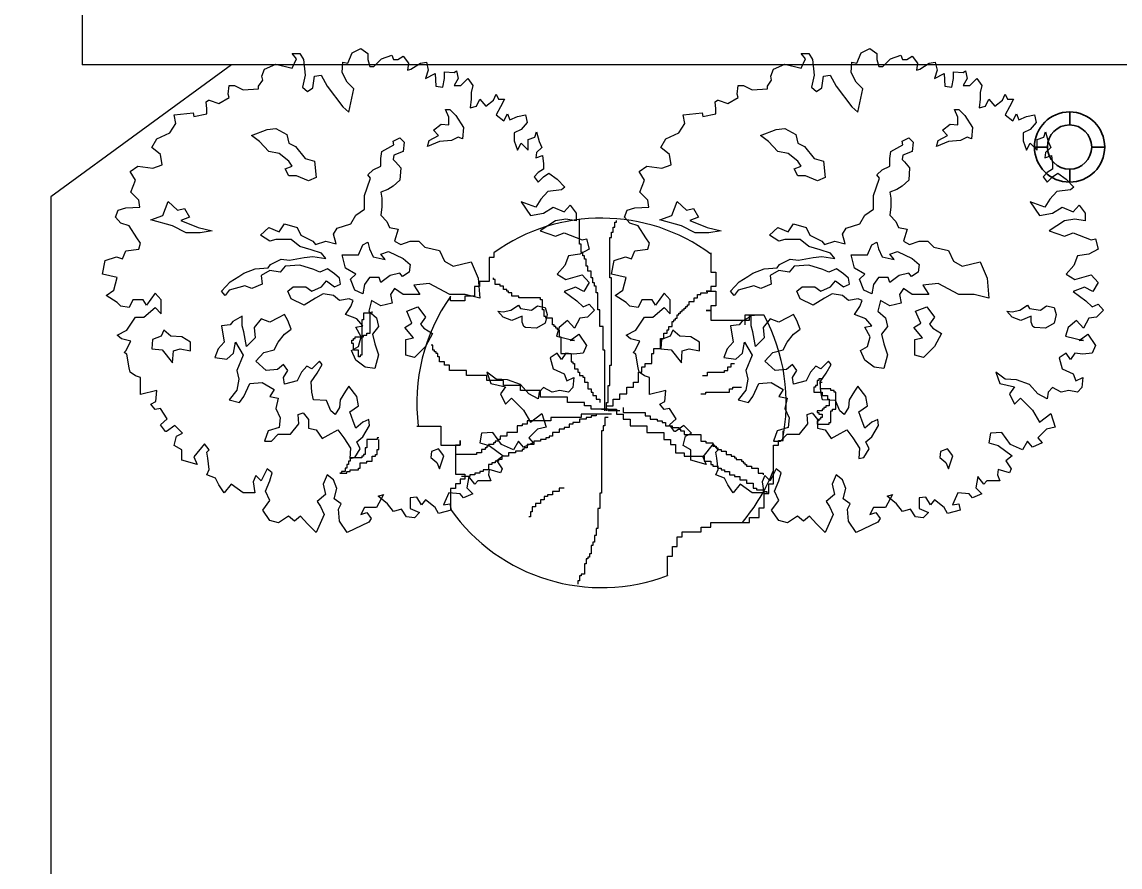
# Model space of a CAD drawing. Header units: millimetres. Extents: x -58733 to 427521, y -235734 to 553534.
# Drawn here: x 90646 to 92226, y 468990 to 470206 of the extents above; entities that cross this region are included whole.
import ezdxf

# ---------------------------------------------------------------- set-up
doc = ezdxf.new("R2010")
doc.units = ezdxf.units.MM
doc.layers.add('0.09', color=8, linetype='Continuous', lineweight=9)
doc.layers.add('01.墙体', color=7, linetype='Continuous')
doc.styles.get("Standard").update_dxf_attribs({"font": 'simsun.ttc'})

# ---------------------------------------------------------------- blocks, each defined once
blk = doc.blocks.new('A$C0BDB56AE')
at = {"color": 251, "linetype": 'ByBlock'}
for p, q in [((570.1, 1095.1), (590, 1104.8)), ((590, 1104.8), (606, 1093.4)), ((442.5, 1081.4), (432.9, 1093.4)), ((432.9, 1093.4), (450.5, 1093.4)), ((432.9, 1059.8), (442.5, 1081.4)), ((450.5, 1093.4), (458.5, 1079.7)), ((458.5, 1079.7), (462.5, 1043.8)), ((560.4, 1071.7), (570.1, 1095.1)), ((606, 1093.4), (606, 1079.7)), ((606, 1079.7), (610, 1063.8)), ((619.7, 1063.8), (637.3, 1081.4)), ((637.3, 1081.4), (660.7, 1089.4)), ((660.7, 1089.4), (664.7, 1079.7)), ((664.7, 1079.7), (674.3, 1079.7)), ((674.3, 1079.7), (686.3, 1087.1)), ((686.3, 1087.1), (698.3, 1071.7)), ((363.9, 1042.1), (369.6, 1058.1)), ((369.6, 1058.1), (395.3, 1069.5)), ((395.3, 1069.5), (432.9, 1059.8)), ((546.8, 1050.1), (549, 1073.5)), ((549, 1073.5), (560.4, 1071.7)), ((610, 1063.8), (619.7, 1063.8)), ((698.3, 1071.7), (696, 1055.8)), ((696, 1055.8), (704, 1058.1)), ((704, 1058.1), (725.6, 1071.7)), ((725.6, 1071.7), (739.3, 1073.5)), ((743.3, 1055.8), (737.6, 1036.4)), ((739.3, 1073.5), (743.3, 1055.8)), ((802.5, 1050.1), (808.2, 1054.1)), ((808.2, 1054.1), (812.2, 1036.4)), ((356, 1018.8), (365.6, 1032.4)), ((365.6, 1032.4), (363.9, 1042.1)), ((462.5, 1043.8), (456.2, 1016.5)), ((480.1, 1014.8), (484.1, 1042.1)), ((484.1, 1042.1), (499.5, 1043.8)), ((499.5, 1043.8), (513.2, 1018.8)), ((558.7, 1028.4), (546.8, 1050.1)), ((574.1, 1012.5), (558.7, 1028.4)), ((737.6, 1036.4), (759.2, 1047.8)), ((759.2, 1047.8), (760.9, 1018.8)), ((776.9, 1016.5), (780.8, 1036.4)), ((780.8, 1036.4), (780.8, 1051.8)), ((780.8, 1051.8), (802.5, 1050.1)), ((812.2, 1036.4), (802.5, 1020.5)), ((817.9, 1020.5), (833.8, 1036.4)), ((833.8, 1036.4), (845.8, 1020.5)), ((287, 1000.5), (289.3, 1020.5)), ((289.3, 1020.5), (301.3, 1020.5)), ((301.3, 1020.5), (320.7, 1010.8)), ((320.7, 1010.8), (356, 1012.5)), ((356, 1012.5), (356, 1018.8)), ((456.2, 1016.5), (468.2, 1006.8)), ((468.2, 1006.8), (480.1, 1014.8)), ((513.2, 1018.8), (549, 971.5)), ((562.7, 959.5), (574.1, 1012.5)), ((760.9, 1018.8), (776.9, 1016.5)), ((802.5, 1020.5), (817.9, 1020.5)), ((845.8, 1020.5), (841.8, 1004.5)), ((841.8, 1004.5), (841.8, 989.1)), ((236.4, 982.9), (242.1, 986.8)), ((238.1, 967.5), (236.4, 982.9)), ((242.1, 986.8), (243.8, 986.8)), ((243.8, 986.8), (265.4, 979.4)), ((265.4, 979.4), (289.3, 993.1)), ((289.3, 993.1), (287, 1000.5)), ((841.8, 989.1), (839.5, 969.2)), ((853.7, 973.2), (861.1, 989.1)), ((861.1, 989.1), (875.4, 973.2)), ((875.4, 973.2), (893, 986.8)), ((893, 986.8), (898.7, 1000.5)), ((898.7, 1000.5), (904.4, 989.1)), ((904.4, 989.1), (918.1, 989.1)), ((918.1, 989.1), (908.4, 971.5)), ((163.5, 953.8), (206.7, 957.8)), ((167.4, 933.9), (163.5, 953.8)), ((206.7, 957.8), (208.5, 949.8)), ((208.5, 949.8), (238.1, 955.5)), ((238.1, 955.5), (238.1, 967.5)), ((549, 971.5), (562.7, 959.5)), ((790.8, 948.1), (782.7, 965.5)), ((782.7, 965.5), (792.8, 965.5)), ((792.8, 965.5), (806.5, 951.8)), ((839.5, 969.2), (853.7, 973.2)), ((908.4, 971.5), (898.7, 953.8)), ((898.7, 953.8), (916.4, 939.6)), ((916.4, 939.6), (924.4, 955.5)), ((924.4, 955.5), (930.1, 941.8)), ((947.7, 949.8), (965.4, 953.8)), ((965.4, 953.8), (969.4, 936.1)), ((153.8, 912.2), (167.4, 933.9)), ((755.3, 918.3), (773, 932.3)), ((773, 932.3), (790.8, 930.3)), ((790.8, 930.3), (790.8, 948.1)), ((806.5, 951.8), (824.2, 924.3)), ((930.1, 941.8), (947.7, 949.8)), ((969.4, 936.1), (955.7, 920.2)), ((124.2, 898.5), (153.8, 912.2)), ((340.3, 906.6), (375.8, 920.3)), ((358, 892.8), (340.3, 906.6)), ((375.8, 920.3), (395.5, 922.3)), ((395.5, 922.3), (421, 908.6)), ((421, 908.6), (425, 888.8)), ((745.6, 894.9), (767, 906.6)), ((767, 906.6), (755.3, 918.3)), ((824.2, 924.3), (822.2, 898.9)), ((955.7, 920.2), (939.7, 912.2)), ((939.7, 912.2), (939.7, 894.5)), ((987, 902.5), (991, 914.5)), ((991, 914.5), (997.3, 892.8)), ((112.2, 878.6), (124.2, 898.5)), ((132.1, 863.2), (112.2, 878.6)), ((379.8, 869.4), (358, 892.8)), ((425, 888.8), (440.7, 881.1)), ((440.7, 881.1), (462.5, 853.7)), ((637.5, 869.4), (664.9, 885.1)), ((663.3, 893.2), (679, 900.9)), ((664.9, 885.1), (663.3, 893.2)), ((679, 900.9), (688.7, 891.2)), ((688.7, 891.2), (686.7, 869.4)), ((741.6, 881.1), (745.6, 894.9)), ((769, 892.8), (741.6, 881.1)), ((796.5, 894.9), (769, 892.8)), ((812.2, 902.6), (796.5, 894.9)), ((822.2, 898.9), (812.2, 902.6)), ((939.7, 894.5), (947.7, 872.9)), ((947.7, 872.9), (955.7, 888.8)), ((955.7, 888.8), (971.6, 872.9)), ((971.6, 896.8), (987, 902.5)), ((971.6, 872.9), (971.6, 896.8)), ((1003, 878.6), (991, 867.2)), ((997.3, 892.8), (1003, 878.6)), ((136.1, 839.3), (132.1, 863.2)), ((403.2, 865.4), (379.8, 869.4)), ((425, 847.6), (403.2, 865.4)), ((462.5, 853.7), (483.9, 847.6)), ((635.5, 853.7), (637.5, 869.4)), ((635.5, 835.9), (635.5, 853.7)), ((664.9, 861.7), (663.3, 851.7)), ((686.7, 869.4), (664.9, 861.7)), ((991, 867.2), (989.3, 855.2)), ((989.3, 855.2), (1004.7, 860.9)), ((1004.7, 860.9), (1006.9, 841.6)), ((63.2, 823.9), (80.9, 835.9)), ((80.9, 835.9), (114.5, 831.9)), ((114.5, 831.9), (136.1, 839.3)), ((416.9, 829.9), (432.7, 835.9)), ((425, 814.2), (416.9, 829.9)), ((432.7, 835.9), (425, 847.6)), ((483.9, 847.6), (487.9, 810.1)), ((606, 816.5), (617.7, 828.2)), ((617.7, 828.2), (635.5, 835.9)), ((663.3, 851.7), (668.9, 846)), ((668.9, 846), (680.7, 832.2)), ((680.7, 832.2), (679, 804.5)), ((1006.9, 829.6), (995, 821.6)), ((1006.9, 841.6), (1006.9, 829.6)), ((75.2, 804), (63.2, 823.9)), ((64.9, 776.6), (75.2, 804)), ((442.7, 814.2), (425, 814.2)), ((470.2, 802.4), (442.7, 814.2)), ((487.9, 810.1), (470.2, 802.4)), ((604, 787), (612.1, 808.5)), ((612.1, 808.5), (606, 816.5)), ((679, 804.5), (663.3, 790.7)), ((995, 821.6), (985.3, 811.9)), ((985.3, 811.9), (995, 800)), ((995, 800), (1006.9, 811.9)), ((1006.9, 811.9), (1018.9, 819.9)), ((1018.9, 819.9), (1038.3, 806.2)), ((1038.3, 806.2), (1055.9, 788.6)), ((598.3, 769.3), (604, 787)), ((651.2, 783), (635.5, 777)), ((663.3, 790.7), (651.2, 783)), ((1016.6, 778.3), (1000.7, 760.6)), ((1048, 782.3), (1016.6, 778.3)), ((1055.9, 788.6), (1048, 782.3)), ((82.6, 758.9), (64.9, 776.6)), ((84.9, 743), (82.6, 758.9)), ((137.8, 723.8), (149.6, 755.2)), ((149.6, 755.2), (171.3, 735.5)), ((598.3, 737.8), (598.3, 769.3)), ((635.5, 777), (637.5, 763.3)), ((637.5, 763.3), (637.5, 743.5)), ((989.3, 743), (955.7, 755)), ((955.7, 755), (977.3, 723.6)), ((1000.7, 760.6), (989.3, 743)), ((29.6, 719.6), (35.9, 735.6)), ((35.9, 735.6), (53.5, 741.3)), ((53.5, 741.3), (84.9, 743)), ((171.3, 735.5), (187, 739.5)), ((187, 739.5), (198.7, 719.8)), ((578.6, 724.1), (598.3, 737.8)), ((637.5, 743.5), (635.5, 724.1)), ((977.3, 723.6), (1006.9, 729.3)), ((1006.9, 729.3), (1028.6, 743)), ((1028.6, 743), (1054.2, 731.6)), ((1054.2, 731.6), (1067.9, 747)), ((1067.9, 747), (1081.6, 729.3)), ((1081.6, 729.3), (1081.6, 711.6)), ((41.6, 705.9), (29.6, 719.6)), ((60.9, 699.7), (41.6, 705.9)), ((110.4, 713.7), (137.8, 723.8)), ((159.6, 700), (110.4, 713.7)), ((198.7, 719.8), (179, 712.1)), ((179, 712.1), (218.5, 696.3)), ((403.6, 686.6), (415.3, 704.4)), ((415.3, 704.4), (444.7, 696.3)), ((535.4, 694.3), (566.9, 704.4)), ((566.9, 704.4), (578.6, 724.1)), ((635.5, 724.1), (649.2, 710)), ((649.2, 710), (655.2, 696.3)), ((1034.3, 711.6), (999, 688.3)), ((1058.2, 715.6), (1034.3, 711.6)), ((1081.6, 711.6), (1058.2, 715.6)), ((78.6, 672.3), (60.9, 699.7)), ((191.1, 684.3), (159.6, 700)), ((222.5, 684.3), (191.1, 684.3)), ((218.5, 696.3), (250, 688.3)), ((250, 688.3), (222.5, 684.3)), ((360.4, 678.6), (379.8, 696.3)), ((381.8, 664.8), (360.4, 678.6)), ((379.8, 696.3), (403.6, 686.6)), ((444.7, 696.3), (452.8, 678.6)), ((452.8, 678.6), (480.2, 664.8)), ((527.4, 680.6), (535.4, 694.3)), ((533.4, 659.2), (527.4, 680.6)), ((655.2, 696.3), (675, 692.6)), ((675, 692.6), (666.9, 664.8)), ((999, 688.3), (1034.3, 676.3)), ((1034.3, 676.3), (1054.2, 684.3)), ((1054.2, 684.3), (1095.2, 668.3)), ((86.6, 660.4), (78.6, 672.3)), ((82.6, 646.7), (86.6, 660.4)), ((395.5, 668.9), (381.8, 664.8)), ((431, 668.9), (395.5, 668.9)), ((450.7, 653.1), (431, 668.9)), ((476.2, 645.4), (450.7, 653.1)), ((480.2, 664.8), (486.2, 657.1)), ((486.2, 657.1), (509.6, 664.8)), ((509.6, 664.8), (533.4, 659.2)), ((584.3, 633.4), (594, 656.8)), ((594, 656.8), (606, 662.8)), ((606, 662.8), (609.7, 647.1)), ((666.9, 664.8), (680.7, 657.1)), ((680.7, 657.1), (702.4, 664.8)), ((702.4, 664.8), (722.2, 664.8)), ((722.2, 664.8), (735.9, 651.1)), ((1095.2, 668.3), (1104.9, 670.6)), ((1104.9, 670.6), (1111.2, 646.7)), ((6.3, 621.1), (31.9, 629)), ((31.9, 629), (45.6, 625)), ((45.6, 625), (53.5, 642.7)), ((53.5, 642.7), (82.6, 646.7)), ((427, 621.7), (460.5, 627.7)), ((460.5, 627.7), (480.2, 629.7)), ((499.9, 637.4), (476.2, 645.4)), ((480.2, 629.7), (509.6, 625.7)), ((509.6, 625.7), (499.9, 637.4)), ((554.8, 603.6), (546.8, 633.4)), ((546.8, 633.4), (584.3, 633.4)), ((609.7, 647.1), (617.7, 629.4)), ((617.7, 629.4), (645.2, 623.3)), ((635.5, 635.1), (653.2, 641.1)), ((645.2, 623.3), (635.5, 635.1)), ((653.2, 641.1), (686.3, 625.3)), ((735.9, 651.1), (769.3, 643.4)), ((769.3, 643.4), (781.1, 619.6)), ((1063.9, 631.3), (1055.9, 609.7)), ((1089.5, 635.3), (1063.9, 631.3)), ((1111.2, 646.7), (1089.5, 635.3)), ((0, 589.7), (6.3, 621.1)), ((322.9, 592.2), (348.3, 601.9)), ((348.3, 601.9), (378.1, 603.9)), ((378.1, 603.9), (383.8, 611.9)), ((383.8, 611.9), (407.6, 623.7)), ((417.3, 607.9), (405.6, 594.2)), ((407.6, 623.7), (427, 621.7)), ((450.7, 609.9), (417.3, 607.9)), ((482.2, 599.9), (450.7, 609.9)), ((513.7, 601.9), (495.9, 594.2)), ((529.4, 590.2), (513.7, 601.9)), ((578.3, 589.9), (554.8, 603.6)), ((686.3, 625.3), (702.1, 611.6)), ((702.1, 611.6), (700.4, 593.9)), ((781.1, 619.6), (800.8, 607.9)), ((800.8, 607.9), (842, 617.6)), ((842, 617.6), (857.7, 580.5)), ((1055.9, 609.7), (1038.3, 589.7)), ((33.6, 581.7), (0, 589.7)), ((25.6, 552.7), (33.6, 581.7)), ((291.4, 572.4), (311.2, 584.2)), ((311.2, 584.2), (322.9, 592.2)), ((381.8, 598.2), (362.4, 586.2)), ((362.4, 586.2), (364.1, 566.8)), ((405.6, 594.2), (381.8, 598.2)), ((495.9, 594.2), (482.2, 599.9)), ((541.1, 580.5), (529.4, 590.2)), ((543.1, 566.8), (541.1, 580.5)), ((566.5, 578.1), (578.3, 589.9)), ((576.2, 552.7), (566.5, 578.1)), ((609.7, 582.2), (598, 566.4)), ((631.5, 582.2), (609.7, 582.2)), ((635.5, 570.4), (631.5, 582.2)), ((656.9, 586.2), (635.5, 570.4)), ((678.7, 591.9), (656.9, 586.2)), ((684.7, 584.2), (678.7, 591.9)), ((700.4, 593.9), (684.7, 584.2)), ((857.7, 580.5), (861.7, 534.9)), ((1038.3, 589.7), (1058.2, 577.8)), ((1058.2, 577.8), (1095.2, 588)), ((1095.2, 588), (1111.2, 570.3)), ((8, 540.7), (25.6, 552.7)), ((271.7, 551), (291.4, 572.4)), ((289.4, 552.7), (279.7, 541)), ((324.9, 562.7), (289.4, 552.7)), ((340.6, 556.7), (324.9, 562.7)), ((364.1, 566.8), (340.6, 556.7)), ((423.3, 551), (435, 560.7)), ((435, 560.7), (464.5, 560.7)), ((464.5, 560.7), (478.2, 551)), ((478.2, 551), (499.9, 560.7)), ((499.9, 560.7), (511.7, 574.5)), ((511.7, 574.5), (529.4, 560.7)), ((529.4, 560.7), (543.1, 566.8)), ((594, 544.7), (576.2, 552.7)), ((598, 566.4), (594, 544.7)), ((666.9, 556.7), (657.2, 543)), ((686.7, 543), (666.9, 556.7)), ((745.6, 568.4), (710.4, 564.7)), ((710.4, 564.7), (724.2, 543)), ((792.8, 543), (745.6, 568.4)), ((1079.8, 560.1), (1054.2, 550.4)), ((1099.2, 550.4), (1079.8, 560.1)), ((1111.2, 570.3), (1099.2, 550.4)), ((33.6, 524.8), (8, 540.7)), ((68.9, 531), (60.9, 513.4)), ((92.8, 531), (68.9, 531)), ((100.2, 519.1), (92.8, 531)), ((120.2, 546.4), (100.2, 519.1)), ((133.8, 531), (120.2, 546.4)), ((133.8, 499.1), (133.8, 531)), ((279.7, 541), (271.7, 551)), ((431, 533.3), (423.3, 551)), ((460.5, 519.2), (431, 533.3)), ((486.2, 534.9), (460.5, 519.2)), ((504, 545), (486.2, 534.9)), ((527.4, 541), (504, 545)), ((541.1, 529.3), (527.4, 541)), ((562.9, 533.3), (541.1, 529.3)), ((572.6, 529.3), (562.9, 533.3)), ((566.9, 515.5), (572.6, 529.3)), ((614.1, 529.3), (608, 505.5)), ((635.5, 517.5), (614.1, 529.3)), ((657.2, 543), (661.2, 523.2)), ((724.2, 543), (686.7, 543)), ((828.2, 543), (792.8, 543)), ((861.7, 534.9), (828.2, 543)), ((1054.2, 550.4), (1083.3, 528.8)), ((1083.3, 528.8), (1097.5, 515.1)), ((41.6, 516.8), (33.6, 524.8)), ((60.9, 513.4), (41.6, 516.8)), ((94.5, 491.7), (120.2, 513.4)), ((120.2, 513.4), (133.8, 499.1)), ((554.8, 497.8), (566.9, 515.5)), ((608, 505.5), (625.8, 489.7)), ((661.2, 523.2), (635.5, 517.5)), ((694.4, 505.5), (719.8, 515.2)), ((706.1, 477.7), (694.4, 505.5)), ((719.8, 515.2), (737.6, 491.4)), ((902.9, 505.5), (914.6, 503.5)), ((914.6, 491.4), (902.9, 505.5)), ((914.6, 503.5), (932.3, 507.2)), ((932.3, 507.2), (950.1, 519.2)), ((950.1, 519.2), (954.1, 511.2)), ((954.1, 511.2), (979.5, 507.2)), ((979.5, 507.2), (993.2, 517.2)), ((993.2, 517.2), (1011, 513.2)), ((1011, 513.2), (1015, 497.4)), ((1097.5, 515.1), (1111.2, 520.8)), ((1123.1, 507.1), (1107.2, 491.7)), ((1111.2, 520.8), (1123.1, 507.1)), ((55.2, 462.1), (75.2, 491.7)), ((75.2, 491.7), (94.5, 491.7)), ((297.1, 481.7), (291.1, 474)), ((318.9, 493.4), (297.1, 481.7)), ((318.9, 472), (318.9, 493.4)), ((362.1, 487.7), (346.3, 468)), ((381.8, 479.7), (362.1, 487.7)), ((401.2, 489.7), (381.8, 479.7)), ((415.3, 497.4), (401.2, 489.7)), ((423, 483.7), (415.3, 497.4)), ((431, 464), (423, 483.7)), ((580.6, 487.7), (554.8, 497.8)), ((594.3, 472), (580.6, 487.7)), ((625.8, 489.7), (629.8, 470.3)), ((690.4, 468), (706.1, 477.7)), ((737.6, 491.4), (725.8, 475.7)), ((934.3, 483.7), (914.6, 491.4)), ((957.8, 493.4), (934.3, 483.7)), ((957.8, 479.7), (957.8, 493.4)), ((961.8, 470), (957.8, 479.7)), ((1011, 477.7), (991.2, 466)), ((1015, 497.4), (1011, 477.7)), ((1061.6, 483.7), (1042.3, 467.8)), ((1077.6, 466.1), (1061.6, 483.7)), ((1089.5, 489.4), (1077.6, 466.1)), ((1107.2, 491.7), (1089.5, 489.4)), ((33.6, 450.1), (55.2, 462.1)), ((139.8, 462), (133.8, 448.2)), ((155.6, 448.2), (139.8, 462)), ((291.1, 474), (271.7, 472)), ((271.7, 472), (277.4, 434.5)), ((322.6, 458.3), (318.9, 472)), ((328.6, 424.8), (322.6, 458.3)), ((346.3, 468), (348.3, 444.2)), ((401.2, 434.5), (415.3, 452.3)), ((415.3, 452.3), (431, 464)), ((578.6, 468.3), (594.3, 472)), ((590.3, 446.6), (578.6, 468.3)), ((629.8, 470.3), (616.1, 452.6)), ((616.1, 452.6), (621.8, 430.8)), ((710.1, 444.2), (690.4, 468)), ((725.8, 475.7), (733.5, 466)), ((733.5, 466), (753.3, 454.3)), ((753.3, 454.3), (737.6, 424.8)), ((965.8, 468), (961.8, 470)), ((991.2, 466), (965.8, 468)), ((1042.3, 467.8), (1036.6, 448.4)), ((1067.9, 438.2), (1087.3, 452.4)), ((1087.3, 452.4), (1104.9, 426.8)), ((43.3, 442.1), (33.6, 450.1)), ((64.9, 436.4), (43.3, 442.1)), ((53.5, 414.8), (64.9, 436.4)), ((114.4, 440.5), (112.4, 418.8)), ((133.8, 448.2), (114.4, 440.5)), ((181, 446.2), (155.6, 448.2)), ((200.8, 434.5), (181, 446.2)), ((200.8, 414.8), (200.8, 434.5)), ((277.4, 434.5), (263.7, 418.8)), ((299.1, 409.1), (303.2, 434.5)), ((303.2, 434.5), (320.9, 405)), ((348.3, 444.2), (328.6, 424.8)), ((391.5, 416.8), (401.2, 434.5)), ((584.3, 424.8), (590.3, 446.6)), ((621.8, 430.8), (629.8, 405.4)), ((692.4, 440.5), (710.1, 444.2)), ((692.4, 405), (692.4, 440.5)), ((1036.6, 448.4), (1077.6, 438.2)), ((1077.6, 438.2), (1067.9, 438.2)), ((1104.9, 426.8), (1097.5, 409.1)), ((49.6, 410.8), (53.5, 414.8)), ((55.2, 406.8), (49.6, 410.8)), ((60.9, 375.5), (55.2, 406.8)), ((112.4, 418.8), (135.8, 416.8)), ((135.8, 416.8), (159.6, 387.3)), ((159.6, 387.3), (161.6, 414.8)), ((161.6, 414.8), (177.3, 418.8)), ((177.3, 418.8), (200.8, 414.8)), ((263.7, 418.8), (256, 399)), ((283.4, 395.3), (299.1, 409.1)), ((320.9, 405), (306.8, 369.6)), ((350.3, 391.3), (368.1, 411.1)), ((368.1, 411.1), (391.5, 416.8)), ((568.5, 415.1), (584.3, 424.8)), ((578.6, 393.3), (568.5, 415.1)), ((629.8, 405.4), (621.8, 373.9)), ((712.1, 399), (692.4, 405)), ((737.6, 424.8), (712.1, 399)), ((1038.3, 409.1), (1022.3, 398.8)), ((1048, 394.9), (1038.3, 409.1)), ((1058.2, 409.1), (1048, 394.9)), ((1075.9, 406.8), (1058.2, 409.1)), ((1097.5, 409.1), (1075.9, 406.8)), ((256, 399), (283.4, 395.3)), ((373.8, 369.6), (350.3, 391.3)), ((413.3, 383.3), (399.5, 371.6)), ((423, 369.6), (413.3, 383.3)), ((466.1, 379.6), (454.4, 365.5)), ((478.2, 373.6), (466.1, 379.6)), ((495.6, 391.3), (478.2, 373.6)), ((489.9, 363.9), (501.6, 383.3)), ((501.6, 383.3), (495.6, 391.3)), ((600, 377.6), (578.6, 393.3)), ((621.8, 373.9), (600, 377.6)), ((1022.3, 398.8), (1028.6, 373.8)), ((63.2, 365.8), (60.9, 375.5)), ((75.2, 357.8), (63.2, 365.8)), ((86.6, 353.8), (75.2, 357.8)), ((86.6, 333.9), (86.6, 353.8)), ((306.8, 369.6), (310.9, 349.8)), ((399.5, 371.6), (373.8, 369.6)), ((413.3, 353.8), (423, 369.6)), ((415.3, 338.1), (413.3, 353.8)), ((454.4, 365.5), (444.7, 346.1)), ((476.2, 344.1), (489.9, 363.9)), ((898.7, 349.8), (877.1, 365.8)), ((877.1, 365.8), (886.8, 340.2)), ((1028.6, 373.8), (1054.2, 361.8)), ((1054.2, 361.8), (1059.9, 345.9)), ((1059.9, 345.9), (1075.9, 353.8)), ((1075.9, 353.8), (1073.6, 330.5)), ((86.6, 314.5), (86.6, 333.9)), ((310.9, 349.8), (306.8, 324.4)), ((322.6, 310.6), (336.6, 340.1)), ((336.6, 340.1), (364.1, 342.1)), ((364.1, 342.1), (391.5, 326.4)), ((391.5, 326.4), (381.8, 310.6)), ((444.7, 346.1), (415.3, 338.1)), ((478.2, 320.3), (476.2, 344.1)), ((562.5, 334.1), (554.8, 322.4)), ((580.3, 310.6), (562.5, 334.1)), ((886.8, 340.2), (920.4, 332.2)), ((924.4, 348.1), (898.7, 349.8)), ((920.4, 332.2), (908.4, 316.2)), ((954, 337.9), (924.4, 348.1)), ((973.3, 316.2), (954, 337.9)), ((1006.9, 330.5), (997.3, 320.2)), ((1026.3, 320.2), (1006.9, 330.5)), ((1073.6, 330.5), (1063.9, 320.2)), ((124.2, 324.2), (86.6, 314.5)), ((121.9, 298.6), (124.2, 324.2)), ((306.8, 324.4), (289.4, 302.6)), ((289.4, 302.6), (312.9, 296.9)), ((312.9, 296.9), (322.6, 310.6)), ((381.8, 310.6), (401.2, 306.6)), ((401.2, 306.6), (395.5, 283.2)), ((481.9, 302.6), (478.2, 320.3)), ((511.3, 300.9), (481.9, 302.6)), ((521.4, 277.2), (511.3, 300.9)), ((542.8, 302.6), (541.1, 285.2)), ((554.8, 322.4), (542.8, 302.6)), ((584.3, 288.9), (580.3, 310.6)), ((908.4, 316.2), (920.4, 292.9)), ((920.4, 292.9), (934, 306.5)), ((934, 306.5), (961.4, 279.2)), ((995, 304.8), (973.3, 316.2)), ((997.3, 320.2), (995, 304.8)), ((1044, 324.2), (1026.3, 320.2)), ((1063.9, 320.2), (1044, 324.2)), ((110.5, 292.9), (121.9, 298.6)), ((120.2, 280.9), (110.5, 292.9)), ((132.1, 283.2), (120.2, 280.9)), ((147.5, 259.2), (132.1, 283.2)), ((395.5, 283.2), (405.2, 261.4)), ((531.1, 269.5), (521.4, 277.2)), ((541.1, 285.2), (531.1, 269.5)), ((564.5, 275.1), (584.3, 288.9)), ((961.4, 279.2), (977.3, 251.8)), ((132.1, 245.6), (147.5, 259.2)), ((405.2, 261.4), (403.2, 239.7)), ((446.7, 269.5), (458.4, 273.1)), ((448.4, 247.7), (446.7, 269.5)), ((458.4, 273.1), (470.2, 257.4)), ((470.2, 257.4), (470.2, 238)), ((572.6, 253.7), (564.5, 275.1)), ((578.3, 238), (572.6, 253.7)), ((594, 251.7), (578.3, 238)), ((607.7, 257.4), (594, 251.7)), ((609.7, 243.7), (607.7, 257.4)), ((977.3, 251.8), (1003, 271.2)), ((1003, 271.2), (1012.6, 239.9)), ((143.5, 230.2), (132.1, 245.6)), ((145.8, 230.2), (143.5, 230.2)), ((165.2, 243.9), (145.8, 230.2)), ((182.8, 226.2), (165.2, 243.9)), ((169.2, 219.9), (182.8, 226.2)), ((377.8, 232), (369.8, 208.2)), ((403.2, 239.7), (377.8, 232)), ((429, 223.9), (448.4, 247.7)), ((470.2, 238), (487.9, 234)), ((487.9, 234), (501.6, 214.2)), ((515.3, 222.2), (537.1, 234)), ((537.1, 234), (550.8, 216.2)), ((594, 218.2), (609.7, 243.7)), ((865.1, 226.2), (861.1, 204.5)), ((890.8, 227.9), (865.1, 226.2)), ((910.7, 200.6), (890.8, 227.9)), ((993.3, 235.9), (973.3, 215.9)), ((1012.6, 239.9), (993.3, 235.9)), ((163.5, 198.3), (169.2, 219.9)), ((232.4, 202.3), (208.5, 172.6)), ((243.8, 188.6), (232.4, 202.3)), ((369.8, 208.2), (385.5, 208.2)), ((385.5, 208.2), (401.2, 223.9)), ((401.2, 223.9), (429, 223.9)), ((501.6, 214.2), (515.3, 222.2)), ((550.8, 216.2), (566.5, 192.4)), ((580.3, 206.5), (594, 218.2)), ((588.3, 190.8), (580.3, 206.5)), ((861.1, 204.5), (882.8, 198.3)), ((950, 208.5), (938, 188.6)), ((961.4, 194.3), (950, 208.5)), ((983, 204.5), (961.4, 194.3)), ((973.3, 215.9), (983, 204.5)), ((181.1, 188.6), (163.5, 198.3)), ((181.1, 165.2), (181.1, 188.6)), ((238.1, 182.9), (243.8, 188.6)), ((240.3, 169.2), (238.1, 182.9)), ((566.5, 192.4), (564.5, 169)), ((576.2, 171), (588.3, 190.8)), ((751.3, 184.7), (749.3, 171)), ((767, 190.8), (751.3, 184.7)), ((779, 175), (767, 190.8)), ((882.8, 198.3), (914.7, 174.9)), ((938, 188.6), (910.7, 200.6)), ((216.4, 155), (181.1, 165.2)), ((208.5, 172.6), (216.4, 155)), ((243.8, 143.6), (240.3, 169.2)), ((564.5, 169), (576.2, 171)), ((749.3, 171), (763.3, 159.3)), ((763.3, 159.3), (769, 145.2)), ((769, 145.2), (779, 175)), ((914.7, 174.9), (900.4, 163)), ((900.4, 163), (912.4, 145.3)), ((238.1, 131.6), (243.8, 143.6)), ((258, 123.6), (238.1, 131.6)), ((350.3, 129.9), (344, 115.7)), ((362.2, 117.9), (350.3, 129.9)), ((375.9, 145.3), (362.2, 117.9)), ((387.3, 135.6), (375.9, 145.3)), ((381.6, 117.9), (387.3, 135.6)), ((513.2, 131.6), (503.5, 110)), ((527.4, 119.7), (513.2, 131.6)), ((836.1, 127.6), (832.1, 102)), ((849.8, 110), (836.1, 127.6)), ((882.8, 143.6), (881.1, 131.6)), ((881.1, 131.6), (886.8, 117.9)), ((908.4, 135.6), (882.8, 143.6)), ((912.4, 145.3), (908.4, 135.6)), ((265.4, 108.3), (258, 123.6)), ((277.4, 90.6), (265.4, 108.3)), ((293.3, 110), (277.4, 90.6)), ((320.7, 90.6), (293.3, 110)), ((344, 115.7), (348, 90.6)), ((371.9, 94), (381.6, 117.9)), ((503.5, 110), (509.2, 86.6)), ((534.8, 100.3), (527.4, 119.7)), ((832.1, 102), (845.8, 88.3)), ((857.2, 117.9), (849.8, 110)), ((873.1, 117.9), (857.2, 117.9)), ((886.8, 117.9), (873.1, 117.9)), ((348, 90.6), (320.7, 90.6)), ((381.6, 72.4), (371.9, 94)), ((509.2, 86.6), (489.8, 70.7)), ((529.1, 76.3), (534.8, 100.3)), ((545.1, 65), (529.1, 76.3)), ((641.3, 86.6), (625.4, 57)), ((629.3, 82.6), (641.3, 86.6)), ((651, 65), (629.3, 82.6)), ((717.6, 80.3), (702.2, 78.6)), ((702.2, 78.6), (702.2, 54.7)), ((727.9, 62.7), (717.6, 80.3)), ((790.5, 90.6), (778.6, 62.7)), ((816.2, 88.3), (790.5, 90.6)), ((824.1, 78.6), (816.2, 88.3)), ((845.8, 88.3), (824.1, 78.6)), ((365.6, 50.7), (381.6, 72.4)), ((381.6, 27.3), (365.6, 50.7)), ((489.8, 70.7), (497.8, 58.7)), ((497.8, 58.7), (505.8, 41)), ((538.8, 53), (545.1, 65)), ((541.1, 25.6), (538.8, 53)), ((598, 57), (590, 41)), ((625.4, 57), (598, 57)), ((664.7, 47.3), (651, 65)), ((682.3, 53), (664.7, 47.3)), ((694.3, 35.3), (682.3, 53)), ((702.2, 54.7), (723.9, 45)), ((737.6, 74.6), (727.9, 62.7)), ((759.2, 57), (737.6, 74.6)), ((767.2, 43.3), (759.2, 57)), ((796.2, 50.7), (767.2, 43.3)), ((778.6, 62.7), (792.8, 65)), ((792.8, 65), (796.2, 50.7)), ((401.5, 21.7), (381.6, 27.3)), ((424.9, 37), (401.5, 21.7)), ((438.5, 25.6), (424.9, 37)), ((452.2, 37), (438.5, 25.6)), ((468.2, 19.4), (452.2, 37)), ((505.8, 41), (487.5, 0)), ((558.7, 0), (541.1, 25.6)), ((590, 41), (603.7, 45)), ((603.7, 45), (613.4, 31.3)), ((613.4, 31.3), (607.7, 23.4)), ((711.9, 33), (694.3, 35.3)), ((723.9, 45), (711.9, 33)), ((487.5, 0), (468.2, 19.4)), ((607.7, 23.4), (558.7, 0))]:
    blk.add_line(p, q, dxfattribs=at)
blk = doc.blocks.new('A$C6BFC7F96')
at = {"color": 251}
for p, q in [((689, 986.8), (689, 1059.5)), ((790.9, 1035.2), (790.9, 1049.8)), ((790.9, 1049.8), (795.8, 1049.8)), ((795.8, 1049.8), (795.8, 1054.6)), ((781.2, 1006.2), (781.2, 1020.7)), ((781.2, 1020.7), (786.1, 1020.7)), ((786.1, 1020.7), (786.1, 1035.2)), ((786.1, 1035.2), (790.9, 1035.2)), ((693.9, 986.8), (689, 986.8)), ((693.9, 962.6), (693.9, 986.8)), ((776.4, 889.9), (776.4, 1006.2)), ((776.4, 1006.2), (781.2, 1006.2)), ((443, 948.1), (429.1, 948.1)), ((429.1, 948.1), (429.1, 878.8)), ((443, 961.9), (443, 962.1)), ((443, 961.9), (443, 948.1)), ((698.7, 962.6), (693.9, 962.6)), ((698.7, 952.9), (698.7, 962.6)), ((703.6, 952.9), (698.7, 952.9)), ((703.6, 943.2), (703.6, 952.9)), ((1067.4, 961.9), (1067.4, 906.5)), ((708.5, 943.2), (703.6, 943.2)), ((708.5, 923.8), (708.5, 943.2)), ((713.3, 923.8), (708.5, 923.8)), ((713.3, 909.3), (713.3, 923.8)), ((441.6, 885.1), (441.6, 889.9)), ((446.4, 885.1), (441.6, 885.1)), ((446.4, 870.5), (446.4, 885.1)), ((723, 909.3), (713.3, 909.3)), ((723, 889.9), (723, 909.3)), ((727.9, 889.9), (723, 889.9)), ((727.9, 875.4), (727.9, 889.9)), ((781.2, 889.9), (776.4, 889.9)), ((781.2, 638), (781.2, 889.9)), ((1067.4, 906.5), (1081.3, 906.5)), ((1081.3, 906.5), (1081.3, 865)), ((401.4, 865), (387.5, 865)), ((387.5, 865), (387.5, 837.3)), ((429.1, 878.8), (401.4, 878.8)), ((401.4, 878.8), (401.4, 865)), ((461, 870.5), (446.4, 870.5)), ((461, 865.7), (461, 870.5)), ((470.7, 865.7), (461, 865.7)), ((470.7, 856), (470.7, 865.7)), ((480.4, 856), (470.7, 856)), ((480.4, 851.2), (480.4, 856)), ((732.7, 875.4), (727.9, 875.4)), ((732.7, 865.7), (732.7, 875.4)), ((737.6, 865.7), (732.7, 865.7)), ((737.6, 846.3), (737.6, 865.7)), ((1081.3, 865), (1067.4, 865)), ((1067.4, 865), (1067.4, 851.1)), ((318.1, 823.4), (318.1, 837.3)), ((359.7, 823.4), (318.1, 823.4)), ((387.5, 837.3), (359.7, 837.3)), ((359.7, 837.3), (359.7, 823.4)), ((485.2, 851.2), (480.4, 851.2)), ((485.2, 846.3), (485.2, 851.2)), ((494.9, 846.3), (485.2, 846.3)), ((494.9, 836.6), (494.9, 846.3)), ((514.4, 836.6), (494.9, 836.6)), ((514.4, 831.8), (514.4, 836.6)), ((577.4, 831.8), (514.4, 831.8)), ((577.4, 826.9), (577.4, 831.8)), ((582.3, 826.9), (577.4, 826.9)), ((582.3, 797.9), (582.3, 826.9)), ((742.4, 846.3), (737.6, 846.3)), ((742.4, 797.9), (742.4, 846.3)), ((1004.5, 812.4), (1004.5, 822.1)), ((1004.5, 822.1), (1019, 822.1)), ((1019, 822.1), (1019, 831.8)), ((1019, 831.8), (1028.7, 831.8)), ((1028.7, 831.8), (1028.7, 841.5)), ((1028.7, 841.5), (1038.4, 841.5)), ((1038.4, 841.5), (1038.4, 846.3)), ((1038.4, 846.3), (1057.8, 846.3)), ((1067.4, 851.1), (1053.6, 851.1)), ((1053.6, 851.1), (1081.3, 851.1)), ((1057.8, 846.3), (1057.8, 851.2)), ((1057.8, 851.2), (1067.5, 851.2)), ((1081.3, 851.1), (1081.3, 809.6)), ((92.2, 788.2), (92.2, 793)), ((587.1, 797.9), (582.3, 797.9)), ((587.1, 778.5), (587.1, 797.9)), ((747.3, 797.9), (742.4, 797.9)), ((747.3, 749.4), (747.3, 797.9)), ((980.2, 788.2), (980.2, 793)), ((980.2, 793), (985, 793)), ((985, 793), (985, 797.9)), ((985, 797.9), (989.9, 797.9)), ((989.9, 797.9), (989.9, 802.7)), ((989.9, 802.7), (994.7, 802.7)), ((994.7, 802.7), (994.7, 807.6)), ((994.7, 807.6), (999.6, 807.6)), ((999.6, 807.6), (999.6, 812.4)), ((999.6, 812.4), (1004.5, 812.4)), ((1067.4, 795.7), (1053.6, 795.7)), ((1053.6, 795.7), (1067.4, 795.7)), ((1081.3, 809.6), (1067.4, 809.6)), ((1067.4, 809.6), (1067.4, 795.7)), ((1067.4, 795.7), (1067.4, 768)), ((67.9, 768.8), (63.1, 768.8)), ((63.1, 768.8), (63.1, 667.1)), ((92.2, 788.2), (67.9, 788.2)), ((67.9, 788.2), (67.9, 768.8)), ((87.3, 730.1), (87.3, 788.2)), ((87.3, 788.2), (92.2, 788.2)), ((592, 778.5), (587.1, 778.5)), ((592, 773.7), (592, 778.5)), ((611.4, 773.7), (592, 773.7)), ((611.4, 754.3), (611.4, 773.7)), ((955.9, 749.4), (955.9, 764)), ((955.9, 764), (960.8, 764)), ((960.8, 764), (960.8, 768.8)), ((960.8, 768.8), (965.6, 768.8)), ((965.6, 768.8), (965.6, 773.7)), ((965.6, 773.7), (970.5, 773.7)), ((970.5, 773.7), (970.5, 783.3)), ((970.5, 783.3), (975.3, 783.3)), ((975.3, 783.3), (975.3, 788.2)), ((975.3, 788.2), (980.2, 788.2)), ((1067.4, 768), (1178.4, 768)), ((1220.1, 781.9), (1164.6, 781.9)), ((1164.6, 781.9), (1164.6, 754.1)), ((1178.4, 768), (1178.4, 781.9)), ((1178.4, 781.9), (1192.3, 781.9)), ((1220.1, 781.9), (1220.5, 781.9)), ((77.6, 725.2), (77.6, 730.1)), ((77.6, 730.1), (87.3, 730.1)), ((616.3, 754.3), (611.4, 754.3)), ((616.3, 749.4), (616.3, 754.3)), ((621.1, 749.4), (616.3, 749.4)), ((621.1, 744.6), (621.1, 749.4)), ((626, 744.6), (621.1, 744.6)), ((626, 739.7), (626, 744.6)), ((630.8, 739.7), (626, 739.7)), ((630.8, 739.7), (630.8, 720.4)), ((757, 749.4), (747.3, 749.4)), ((757, 681.6), (757, 749.4)), ((931.7, 715.5), (931.7, 730.1)), ((931.7, 730.1), (941.4, 730.1)), ((941.4, 730.1), (941.4, 739.7)), ((941.4, 739.7), (946.2, 739.7)), ((946.2, 739.7), (946.2, 749.4)), ((946.2, 749.4), (955.9, 749.4)), ((34, 701), (34, 710.7)), ((34, 710.7), (38.8, 710.7)), ((38.8, 701), (34, 701)), ((38.8, 710.7), (38.8, 715.5)), ((38.8, 715.5), (43.7, 715.5)), ((38.8, 681.6), (38.8, 701)), ((43.7, 715.5), (43.7, 720.4)), ((43.7, 720.4), (67.9, 720.4)), ((67.9, 720.4), (67.9, 725.2)), ((67.9, 725.2), (77.6, 725.2)), ((266.9, 696.2), (262, 696.2)), ((266.9, 681.6), (266.9, 696.2)), ((630.8, 720.4), (635.7, 720.4)), ((635.7, 720.4), (635.7, 671.9)), ((922, 686.5), (922, 715.5)), ((922, 715.5), (931.7, 715.5)), ((53.4, 681.6), (38.8, 681.6)), ((53.4, 662.2), (53.4, 681.6)), ((63.1, 667.1), (58.2, 667.1)), ((58.2, 667.1), (58.2, 662.2)), ((271.7, 681.6), (266.9, 681.6)), ((271.7, 676.8), (271.7, 681.6)), ((276.6, 676.8), (271.7, 676.8)), ((276.6, 671.9), (276.6, 676.8)), ((281.4, 671.9), (276.6, 671.9)), ((281.4, 662.2), (281.4, 671.9)), ((635.7, 671.9), (664.8, 671.9)), ((664.8, 671.9), (664.8, 647.7)), ((761.8, 681.6), (757, 681.6)), ((761.8, 507.2), (761.8, 681.6)), ((897.7, 642.9), (897.7, 671.9)), ((897.7, 671.9), (902.6, 671.9)), ((902.6, 671.9), (902.6, 686.5)), ((902.6, 686.5), (922, 686.5)), ((58.2, 662.2), (53.4, 662.2)), ((286.3, 662.2), (281.4, 662.2)), ((286.3, 647.7), (286.3, 662.2)), ((300.9, 647.7), (286.3, 647.7)), ((300.9, 638), (300.9, 647.7)), ((315.4, 638), (300.9, 638)), ((315.4, 623.5), (315.4, 638)), ((664.8, 647.7), (669.6, 647.7)), ((669.6, 647.7), (669.6, 642.9)), ((669.6, 642.9), (674.5, 642.9)), ((674.5, 642.9), (674.5, 628.3)), ((776.4, 579.9), (776.4, 638)), ((776.4, 638), (781.2, 638)), ((868.6, 618.7), (868.6, 633.2)), ((868.6, 633.2), (878.3, 633.2)), ((878.3, 633.2), (878.3, 642.9)), ((878.3, 642.9), (897.7, 642.9)), ((1116.1, 623.5), (1116.1, 633.2)), ((1116.1, 633.2), (1125.8, 633.2)), ((1125.8, 633.2), (1125.8, 642.9)), ((1125.8, 642.9), (1135.5, 642.9)), ((363.9, 623.5), (315.4, 623.5)), ((363.9, 609), (363.9, 623.5)), ((422.2, 609), (363.9, 609)), ((422.2, 594.4), (422.2, 609)), ((674.5, 628.3), (684.2, 628.3)), ((684.2, 628.3), (684.2, 618.7)), ((684.2, 618.7), (689, 618.7)), ((689, 618.7), (689, 609)), ((689, 609), (698.7, 609)), ((698.7, 609), (698.7, 604.1)), ((698.7, 604.1), (703.6, 604.1)), ((703.6, 604.1), (703.6, 589.6)), ((858.9, 589.6), (858.9, 618.7)), ((858.9, 618.7), (868.6, 618.7)), ((1043.3, 609), (1057.8, 609)), ((1057.8, 609), (1057.8, 618.7)), ((1057.8, 618.7), (1106.4, 618.7)), ((1106.4, 618.7), (1106.4, 623.5)), ((1106.4, 623.5), (1116.1, 623.5)), ((470.7, 594.4), (422.2, 594.4)), ((470.7, 579.9), (470.7, 594.4)), ((519.2, 579.9), (470.7, 579.9)), ((519.2, 565.4), (519.2, 579.9)), ((703.6, 589.6), (713.3, 589.6)), ((713.3, 589.6), (713.3, 570.2)), ((713.3, 570.2), (723, 570.2)), ((723, 570.2), (723, 560.5)), ((771.5, 531.5), (771.5, 579.9)), ((771.5, 579.9), (776.4, 579.9)), ((824.9, 555.7), (824.9, 575.1)), ((824.9, 575.1), (844.3, 575.1)), ((844.3, 575.1), (844.3, 589.6)), ((844.3, 589.6), (858.9, 589.6)), ((1120.9, 560.5), (1120.9, 570.2)), ((1120.9, 570.2), (1130.6, 570.2)), ((1130.6, 570.2), (1130.6, 575.1)), ((1130.6, 575.1), (1154.9, 575.1)), ((1368.4, 575.1), (1363.5, 575.1)), ((1363.5, 575.1), (1363.5, 560.5)), ((1373.2, 579.9), (1368.4, 579.9)), ((1368.4, 579.9), (1368.4, 575.1)), ((1378.1, 594.4), (1373.2, 594.4)), ((1373.2, 594.4), (1373.2, 579.9)), ((1387.8, 599.3), (1378.1, 599.3)), ((1378.1, 599.3), (1378.1, 594.4)), ((1382.9, 570.2), (1382.9, 589.6)), ((1382.9, 589.6), (1387.8, 589.6)), ((1412.1, 570.2), (1382.9, 570.2)), ((1412.1, 565.4), (1412.1, 570.2)), ((577.4, 565.4), (519.2, 565.4)), ((577.4, 546), (577.4, 565.4)), ((655.1, 546), (577.4, 546)), ((655.1, 531.5), (655.1, 546)), ((723, 560.5), (727.9, 560.5)), ((727.9, 560.5), (727.9, 550.8)), ((727.9, 550.8), (737.6, 550.8)), ((737.6, 550.8), (737.6, 541.1)), ((737.6, 541.1), (747.3, 541.1)), ((747.3, 541.1), (747.3, 531.5)), ((786.1, 521.8), (786.1, 541.1)), ((786.1, 541.1), (805.5, 541.1)), ((805.5, 541.1), (805.5, 555.7)), ((805.5, 555.7), (824.9, 555.7)), ((1038.4, 555.7), (1053, 555.7)), ((1053, 555.7), (1053, 560.5)), ((1053, 560.5), (1120.9, 560.5)), ((1363.5, 560.5), (1387.8, 560.5)), ((1387.8, 560.5), (1387.8, 550.8)), ((1387.8, 550.8), (1402.4, 550.8)), ((1402.4, 550.8), (1402.4, 541.1)), ((1402.4, 541.1), (1407.2, 541.1)), ((1407.2, 541.1), (1407.2, 521.8)), ((1421.8, 565.4), (1412.1, 565.4)), ((1421.8, 560.5), (1421.8, 565.4)), ((1426.6, 560.5), (1421.8, 560.5)), ((1426.6, 512.1), (1426.6, 560.5)), ((703.6, 531.5), (655.1, 531.5)), ((703.6, 521.8), (703.6, 531.5)), ((723, 521.8), (703.6, 521.8)), ((723, 512.1), (723, 521.8)), ((771.5, 512.1), (723, 512.1)), ((752.1, 512.1), (766.7, 512.1)), ((766.7, 507.2), (766.7, 531.5)), ((766.7, 531.5), (771.5, 531.5)), ((766.7, 512.1), (766.7, 521.8)), ((766.7, 521.8), (786.1, 521.8)), ((771.5, 512.1), (795.8, 512.1)), ((771.5, 507.2), (771.5, 512.1)), ((805.5, 507.2), (771.5, 507.2)), ((795.8, 512.1), (795.8, 497.6)), ((815.2, 516.9), (815.2, 502.4)), ((1387.8, 507.2), (1373.2, 507.2)), ((1373.2, 507.2), (1373.2, 502.4)), ((1392.6, 512.1), (1387.8, 512.1)), ((1387.8, 512.1), (1387.8, 507.2)), ((1397.5, 516.9), (1392.6, 516.9)), ((1392.6, 516.9), (1392.6, 512.1)), ((1407.2, 521.8), (1397.5, 521.8)), ((1397.5, 521.8), (1397.5, 516.9)), ((1412.1, 473.3), (1412.1, 507.2)), ((1412.1, 507.2), (1416.9, 507.2)), ((1416.9, 507.2), (1416.9, 512.1)), ((1416.9, 512.1), (1426.6, 512.1)), ((606.6, 478.2), (538.6, 478.2)), ((538.6, 478.2), (538.6, 468.5)), ((693.9, 487.9), (606.6, 487.9)), ((606.6, 487.9), (606.6, 478.2)), ((708.5, 483), (689, 483)), ((689, 483), (689, 473.3)), ((781.2, 497.6), (693.9, 497.6)), ((693.9, 497.6), (693.9, 487.9)), ((723, 487.9), (708.5, 487.9)), ((708.5, 487.9), (708.5, 483)), ((737.6, 492.7), (723, 492.7)), ((723, 492.7), (723, 487.9)), ((761.8, 497.6), (737.6, 497.6)), ((737.6, 497.6), (737.6, 492.7)), ((771.5, 487.9), (761.8, 487.9)), ((761.8, 487.9), (761.8, 463.6)), ((795.8, 497.6), (815.2, 497.6)), ((815.2, 502.4), (878.3, 502.4)), ((815.2, 497.6), (815.2, 483)), ((815.2, 483), (834.6, 483)), ((834.6, 483), (834.6, 463.6)), ((878.3, 502.4), (878.3, 492.7)), ((878.3, 492.7), (892.8, 492.7)), ((892.8, 492.7), (892.8, 483)), ((892.8, 483), (912.3, 483)), ((912.3, 483), (912.3, 478.2)), ((912.3, 478.2), (926.8, 478.2)), ((926.8, 478.2), (926.8, 473.3)), ((1373.2, 502.4), (1378.1, 502.4)), ((1378.1, 478.2), (1373.2, 478.2)), ((1373.2, 478.2), (1373.2, 468.5)), ((1378.1, 502.4), (1378.1, 497.6)), ((1378.1, 497.6), (1387.8, 497.6)), ((1382.9, 483), (1378.1, 483)), ((1378.1, 483), (1378.1, 478.2)), ((1387.8, 487.9), (1382.9, 487.9)), ((1382.9, 487.9), (1382.9, 483)), ((1387.8, 497.6), (1387.8, 487.9)), ((221, 463.2), (290.3, 463.2)), ((290.3, 463.2), (290.3, 407.8)), ((509.5, 444.3), (480.4, 444.3)), ((480.4, 444.3), (480.4, 434.6)), ((524.1, 463.6), (509.5, 463.6)), ((509.5, 463.6), (509.5, 444.3)), ((538.6, 468.5), (524.1, 468.5)), ((524.1, 468.5), (524.1, 463.6)), ((630.8, 444.3), (611.4, 444.3)), ((611.4, 444.3), (611.4, 434.6)), ((645.4, 454), (630.8, 454)), ((630.8, 454), (630.8, 444.3)), ((659.9, 458.8), (645.4, 458.8)), ((645.4, 458.8), (645.4, 454)), ((669.6, 468.5), (659.9, 468.5)), ((659.9, 468.5), (659.9, 458.8)), ((689, 473.3), (669.6, 473.3)), ((669.6, 473.3), (669.6, 468.5)), ((757, 449.1), (752.1, 449.1)), ((752.1, 449.1), (752.1, 269.9)), ((761.8, 463.6), (757, 463.6)), ((757, 463.6), (757, 449.1)), ((834.6, 463.6), (883.1, 463.6)), ((883.1, 463.6), (883.1, 444.3)), ((883.1, 444.3), (931.7, 444.3)), ((926.8, 473.3), (936.5, 473.3)), ((931.7, 444.3), (931.7, 424.9)), ((936.5, 473.3), (936.5, 463.6)), ((936.5, 463.6), (955.9, 463.6)), ((955.9, 463.6), (955.9, 458.8)), ((955.9, 458.8), (975.3, 458.8)), ((975.3, 458.8), (975.3, 454)), ((975.3, 454), (980.2, 454)), ((980.2, 454), (980.2, 449.1)), ((980.2, 449.1), (989.9, 449.1)), ((989.9, 449.1), (989.9, 439.4)), ((1275.6, 421.7), (1275.6, 449.4)), ((1373.2, 468.5), (1407.2, 468.5)), ((1407.2, 468.5), (1407.2, 473.3)), ((1407.2, 473.3), (1412.1, 473.3)), ((106.8, 424.9), (77.6, 424.9)), ((77.6, 424.9), (77.6, 400.7)), ((111.6, 429.7), (106.8, 429.7)), ((106.8, 429.7), (106.8, 424.9)), ((111.6, 395.8), (111.6, 424.9)), ((345.9, 407.8), (345.9, 421.7)), ((345.9, 421.7), (345.9, 407.8)), ((446.4, 415.2), (441.6, 415.2)), ((441.6, 415.2), (441.6, 410.4)), ((456.1, 420), (446.4, 420)), ((446.4, 420), (446.4, 415.2)), ((461, 424.9), (456.1, 424.9)), ((456.1, 424.9), (456.1, 420)), ((480.4, 434.6), (461, 434.6)), ((461, 434.6), (461, 424.9)), ((577.4, 420), (558, 420)), ((558, 420), (558, 410.4)), ((592, 424.9), (577.4, 424.9)), ((577.4, 424.9), (577.4, 420)), ((601.7, 429.7), (592, 429.7)), ((592, 429.7), (592, 424.9)), ((611.4, 434.6), (601.7, 434.6)), ((601.7, 434.6), (601.7, 429.7)), ((931.7, 424.9), (951.1, 424.9)), ((951.1, 424.9), (951.1, 410.4)), ((989.9, 439.4), (1038.4, 439.4)), ((1038.4, 439.4), (1038.4, 420)), ((1038.4, 420), (1053, 420)), ((1053, 420), (1053, 415.2)), ((1053, 415.2), (1072.4, 415.2)), ((1072.4, 415.2), (1072.4, 405.5)), ((1261.7, 407.8), (1261.7, 421.7)), ((1261.7, 421.7), (1275.6, 421.7)), ((72.8, 381.3), (67.9, 381.3)), ((67.9, 381.3), (67.9, 376.5)), ((77.6, 400.7), (72.8, 400.7)), ((72.8, 400.7), (72.8, 381.3)), ((101.9, 376.5), (101.9, 381.3)), ((101.9, 381.3), (106.8, 381.3)), ((106.8, 381.3), (106.8, 395.8)), ((106.8, 395.8), (111.6, 395.8)), ((290.3, 407.8), (345.9, 407.8)), ((345.9, 407.8), (332, 407.8)), ((332, 407.8), (332, 324.7)), ((393, 381.3), (334.8, 381.3)), ((407.6, 386.1), (393, 386.1)), ((393, 386.1), (393, 381.3)), ((417.3, 395.8), (407.6, 395.8)), ((407.6, 395.8), (407.6, 386.1)), ((422.2, 400.7), (417.3, 400.7)), ((417.3, 400.7), (417.3, 395.8)), ((427, 405.5), (422.2, 405.5)), ((422.2, 405.5), (422.2, 400.7)), ((441.6, 410.4), (427, 410.4)), ((427, 410.4), (427, 405.5)), ((504.7, 386.1), (485.2, 386.1)), ((485.2, 386.1), (485.2, 376.5)), ((524.1, 391), (504.7, 391)), ((504.7, 391), (504.7, 386.1)), ((528.9, 395.8), (524.1, 395.8)), ((524.1, 395.8), (524.1, 391)), ((538.6, 400.7), (528.9, 400.7)), ((528.9, 400.7), (528.9, 395.8)), ((558, 410.4), (538.6, 410.4)), ((538.6, 410.4), (538.6, 400.7)), ((951.1, 410.4), (965.6, 410.4)), ((965.6, 410.4), (965.6, 386.1)), ((965.6, 386.1), (989.9, 386.1)), ((989.9, 386.1), (989.9, 376.5)), ((1072.4, 405.5), (1082.1, 405.5)), ((1082.1, 405.5), (1082.1, 400.7)), ((1082.1, 400.7), (1086.9, 400.7)), ((1086.9, 400.7), (1086.9, 395.8)), ((1086.9, 395.8), (1096.6, 395.8)), ((1096.6, 395.8), (1096.6, 391)), ((1096.6, 391), (1111.2, 391)), ((1111.2, 391), (1111.2, 381.3)), ((1111.2, 381.3), (1125.8, 381.3)), ((1125.8, 381.3), (1125.8, 376.5)), ((1247.8, 297), (1247.8, 407.8)), ((1247.8, 407.8), (1261.7, 407.8)), ((24.3, 352.2), (19.4, 352.2)), ((19.4, 352.2), (19.4, 342.5)), ((29.1, 361.9), (24.3, 361.9)), ((24.3, 361.9), (24.3, 352.2)), ((63.1, 371.6), (29.1, 371.6)), ((29.1, 371.6), (29.1, 361.9)), ((58.2, 342.5), (58.2, 357.1)), ((58.2, 357.1), (77.6, 357.1)), ((67.9, 376.5), (63.1, 376.5)), ((63.1, 376.5), (63.1, 371.6)), ((77.6, 357.1), (77.6, 361.9)), ((77.6, 361.9), (92.2, 361.9)), ((92.2, 361.9), (92.2, 376.5)), ((92.2, 376.5), (101.9, 376.5)), ((436.7, 352.2), (427, 352.2)), ((427, 352.2), (427, 337.7)), ((446.4, 357.1), (436.7, 357.1)), ((436.7, 357.1), (436.7, 352.2)), ((456.1, 361.9), (446.4, 361.9)), ((446.4, 361.9), (446.4, 357.1)), ((465.8, 366.8), (456.1, 366.8)), ((456.1, 366.8), (456.1, 361.9)), ((485.2, 376.5), (465.8, 376.5)), ((465.8, 376.5), (465.8, 366.8)), ((989.9, 376.5), (1048.1, 376.5)), ((1048.1, 376.5), (1048.1, 361.9)), ((1048.1, 361.9), (1067.5, 361.9)), ((1067.5, 361.9), (1067.5, 352.2)), ((1067.5, 352.2), (1072.4, 352.2)), ((1072.4, 352.2), (1072.4, 347.4)), ((1125.8, 376.5), (1135.5, 376.5)), ((1135.5, 376.5), (1135.5, 371.6)), ((1135.5, 371.6), (1140.3, 371.6)), ((1140.3, 371.6), (1140.3, 366.8)), ((1140.3, 366.8), (1154.9, 366.8)), ((1154.9, 366.8), (1154.9, 361.9)), ((1154.9, 361.9), (1159.7, 361.9)), ((1159.7, 361.9), (1159.7, 357.1)), ((1159.7, 357.1), (1164.6, 357.1)), ((1164.6, 357.1), (1164.6, 352.2)), ((1164.6, 352.2), (1169.4, 352.2)), ((1169.4, 352.2), (1169.4, 347.4)), ((4.9, 328), (0, 328)), ((0, 328), (19.4, 328)), ((14.6, 332.9), (4.9, 332.9)), ((4.9, 332.9), (4.9, 328)), ((19.4, 342.5), (14.6, 342.5)), ((14.6, 342.5), (14.6, 332.9)), ((19.4, 328), (19.4, 332.9)), ((19.4, 332.9), (29.1, 332.9)), ((29.1, 332.9), (29.1, 337.7)), ((29.1, 337.7), (53.4, 337.7)), ((53.4, 337.7), (53.4, 342.5)), ((53.4, 342.5), (58.2, 342.5)), ((332, 324.7), (359.7, 324.7)), ((373.6, 318.3), (349.4, 318.3)), ((359.7, 324.7), (359.7, 310.9)), ((388.2, 323.2), (373.6, 323.2)), ((373.6, 323.2), (373.6, 318.3)), ((402.8, 328), (388.2, 328)), ((388.2, 328), (388.2, 323.2)), ((412.5, 332.9), (402.8, 332.9)), ((402.8, 332.9), (402.8, 328)), ((427, 337.7), (412.5, 337.7)), ((412.5, 337.7), (412.5, 332.9)), ((1072.4, 347.4), (1086.9, 347.4)), ((1086.9, 347.4), (1086.9, 342.5)), ((1086.9, 342.5), (1096.6, 342.5)), ((1096.6, 342.5), (1096.6, 337.7)), ((1096.6, 337.7), (1106.4, 337.7)), ((1106.4, 337.7), (1106.4, 332.9)), ((1106.4, 332.9), (1120.9, 332.9)), ((1120.9, 332.9), (1120.9, 323.2)), ((1120.9, 323.2), (1135.5, 323.2)), ((1135.5, 323.2), (1135.5, 318.3)), ((1135.5, 318.3), (1150, 318.3)), ((1150, 318.3), (1150, 308.6)), ((1169.4, 347.4), (1184, 347.4)), ((1184, 347.4), (1184, 342.5)), ((1184, 342.5), (1203.4, 342.5)), ((1203.4, 342.5), (1203.4, 328)), ((1203.4, 328), (1218, 328)), ((1218, 328), (1218, 323.2)), ((345.9, 297), (332, 297)), ((332, 297), (332, 283.2)), ((359.7, 310.9), (345.9, 310.9)), ((345.9, 310.9), (345.9, 297)), ((645.4, 284.4), (630.8, 284.4)), ((630.8, 284.4), (630.8, 274.7)), ((1150, 308.6), (1169.4, 308.6)), ((1169.4, 308.6), (1169.4, 298.9)), ((1169.4, 298.9), (1188.8, 298.9)), ((1188.8, 298.9), (1188.8, 284.4)), ((1188.8, 284.4), (1198.5, 284.4)), ((1198.5, 284.4), (1198.5, 279.6)), ((1234, 269.3), (1234, 297)), ((1234, 297), (1247.8, 297)), ((332, 283.2), (318.1, 283.2)), ((318.1, 283.2), (318.1, 241.6)), ((596.8, 260.2), (587.1, 260.2)), ((587.1, 260.2), (587.1, 250.5)), ((611.4, 265), (596.8, 265)), ((596.8, 265), (596.8, 260.2)), ((630.8, 274.7), (611.4, 274.7)), ((611.4, 274.7), (611.4, 265)), ((752.1, 269.9), (747.3, 269.9)), ((747.3, 269.9), (747.3, 226.3)), ((1198.5, 279.6), (1218, 279.6)), ((1218, 279.6), (1218, 274.7)), ((1218, 274.7), (1227.7, 274.7)), ((1220.1, 227.8), (1220.1, 269.3)), ((1220.1, 269.3), (1234, 269.3)), ((1227.7, 274.7), (1227.7, 269.9)), ((318.1, 241.6), (318.1, 224.3)), ((318.1, 241.6), (318.1, 223.7)), ((562.9, 231.1), (553.2, 231.1)), ((553.2, 231.1), (553.2, 216.6)), ((577.4, 240.8), (562.9, 240.8)), ((562.9, 240.8), (562.9, 231.1)), ((587.1, 250.5), (577.4, 250.5)), ((577.4, 250.5), (577.4, 240.8)), ((747.3, 226.3), (742.4, 226.3)), ((742.4, 226.3), (742.4, 168.2)), ((1206.2, 200.1), (1206.2, 227.8)), ((1206.2, 227.8), (1220.1, 227.8)), ((548.3, 202.1), (543.5, 202.1)), ((553.2, 216.6), (548.3, 216.6)), ((548.3, 216.6), (548.3, 202.1)), ((1178.4, 186.2), (1178.4, 200.1)), ((1178.4, 200.1), (1206.2, 200.1)), ((742.4, 168.2), (737.6, 168.2)), ((737.6, 168.2), (737.6, 148.8)), ((984.2, 144.6), (984.2, 158.5)), ((984.2, 158.5), (1039.7, 158.5)), ((1039.7, 158.5), (1039.7, 172.3)), ((1039.7, 172.3), (1067.4, 172.3)), ((1067.4, 172.3), (1067.4, 186.2)), ((1067.4, 186.2), (1178.4, 186.2)), ((732.7, 129.4), (727.9, 129.4)), ((727.9, 129.4), (727.9, 119.7)), ((737.6, 148.8), (732.7, 148.8)), ((732.7, 148.8), (732.7, 129.4)), ((970.3, 116.9), (970.3, 144.6)), ((970.3, 144.6), (984.2, 144.6)), ((723, 95.5), (718.2, 95.5)), ((718.2, 95.5), (718.2, 85.8)), ((727.9, 119.7), (723, 119.7)), ((723, 119.7), (723, 95.5)), ((956.4, 89.2), (956.4, 116.9)), ((956.4, 116.9), (970.3, 116.9)), ((708.5, 66.4), (703.6, 66.4)), ((703.6, 66.4), (703.6, 37.4)), ((713.3, 81), (708.5, 81)), ((708.5, 81), (708.5, 66.4)), ((718.2, 85.8), (713.3, 85.8)), ((713.3, 85.8), (713.3, 81)), ((942.5, 33.8), (942.5, 89.2)), ((942.5, 89.2), (956.4, 89.2)), ((693.9, 32.5), (689, 32.5)), ((689, 32.5), (689, 18)), ((703.6, 37.4), (693.9, 37.4)), ((693.9, 37.4), (693.9, 32.5)), ((942.5, 33.8), (942.5, 33.7)), ((689, 18), (684.2, 18)), ((684.2, 18), (684.2, 8.3))]:
    blk.add_line(p, q, dxfattribs=at)
for start, end in [(53.6563, 125.6097), (144.8094, 187.2148), (348.242, 28.2854), (319.6952, 338.7554), (215.1906, 290.956)]:
    blk.add_arc((752.5, 530), 531.5, start, end, dxfattribs=at)
at = {"color": 251, "flags": 9}
for tag in ['YSIZE', 'ZSIZE', 'XSIZE']:
    blk.add_attdef(tag, (766.7, 531.5), '', height=1.58, dxfattribs=at)

msp = doc.modelspace()

# ---------------------------------------------------------------- linework, layer by layer
at = {"color": 1}
for p, q in [((90948, 470144.5), (90688, 469954.5)), ((90688, 469954.5), (90688, 466214.5))]:
    msp.add_line(p, q, dxfattribs=at)
msp.add_arc((90743.4, 471941.8), 1797.7, 89.5328, 263.4411, dxfattribs=at)
at = {"layer": '0.09', "color": 8, "lineweight": 35, "ltscale": 150}
for p, q in [((92153.9, 470058), (92153.9, 470076.8)), ((92102.8, 470026.2), (92121.6, 470026.2)), ((92185.1, 470026.2), (92203.9, 470026.2)), ((92153.9, 469975.7), (92153.9, 469994.4))]:
    msp.add_line(p, q, dxfattribs=at)
for major_axis, start_param, end_param in [((0, 50.5), -1.570779, 4.712406), ((0, 31.8), 4.712273, 10.995458)]:
    msp.add_ellipse((92153.4, 470026.2), major_axis=major_axis, ratio=1, start_param=start_param, end_param=end_param, dxfattribs=at)
at = {"layer": '01.墙体'}
for p, q in [((90733, 470424.5), (90733, 470144.5)), ((90948, 470144.5), (90733, 470144.5)), ((92248, 470144.5), (90948, 470144.5))]:
    msp.add_line(p, q, dxfattribs=at)

# ---------------------------------------------------------------- block references
for name, p, xscale, yscale, zscale in [('A$C0BDB56AE', (90762.3, 469471.8), 0.6300000000000001, 0.6300000000000001, 0.6300000000000001), ('A$C0BDB56AE', (91494.5, 469471.8), 0.6300000000000001, 0.6300000000000001, 0.6300000000000001), ('A$C6BFC7F96', (91103.8, 469393.1), 0.5, 0.5, 0.5)]:
    msp.add_blockref(name, p, dxfattribs=dict(xscale=xscale, yscale=yscale, zscale=zscale))

doc.saveas('drawing.dxf')
